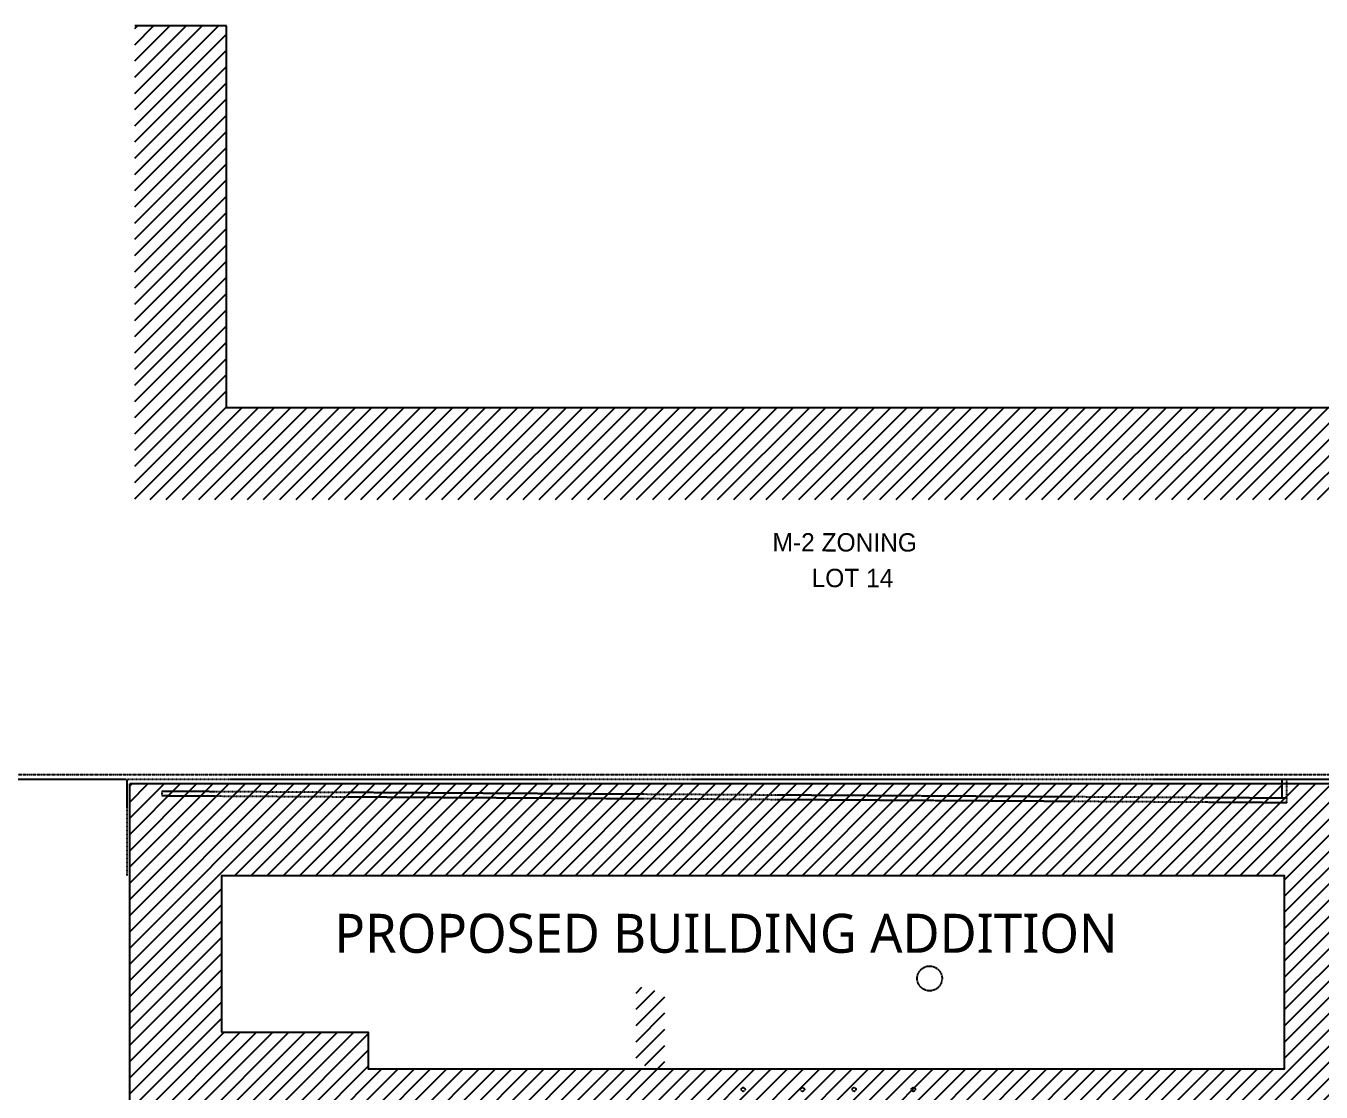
# Model space of a CAD drawing. Extents: x -13328 to 38686, y -130 to 7853.
# Drawn here: x 24904 to 26599, y 5921 to 7316 of the extents above; entities that cross this region are included whole.
import ezdxf
from ezdxf.enums import TextEntityAlignment as Align

# ---------------------------------------------------------------- set-up
doc = ezdxf.new("R2010")
doc.units = 0
doc.header["$LTSCALE"] = 1.5
doc.header["$MEASUREMENT"] = 0
doc.linetypes.add('CENTER2', pattern=[1.125, 0.75, -0.125, 0.125, -0.125])
doc.linetypes.add('PHANTOM2', pattern=[1.25, 0.625, -0.125, 0.125, -0.125, 0.125, -0.125])
doc.layers.get('DEFPOINTS').update_dxf_attribs({"color": 11})
for name, color, linetype in [('A-BLDG-OUTLINE', 6, 'Continuous'), ('C-fence-chain-link-exs', 30, 'FENCE_'), ('C-PROP-LINE', 7, 'PHANTOM2'), ('Demo', 8, 'CENTER2'), ('Hatch-walls', 8, 'Continuous'), ('Text2', 2, 'Continuous'), ('TEXT9', 9, 'Continuous')]:
    doc.layers.add(name, color=color, linetype=linetype)
doc.styles.add('LUCIDA', font='l_10646.ttf')
doc.styles.add('STANDARD_', font='txt')
doc.linetypes.add('FENCE_', pattern='A,1.5,-0.1,["X",STANDARD_,S=0.1,R=0,X=-0.05,Y=-0.05],-0.08', length=1.68)

msp = doc.modelspace()

# ---------------------------------------------------------------- hatches: boundary and pattern name
at = {"layer": 'Hatch-walls'}
h = msp.add_hatch(dxfattribs=at)
h.set_pattern_fill('ANSI31', color=256, scale=120)
h.set_pattern_definition([(45, (27857.425, 3843.948), (-10.6066, 10.6066), [])])
h.paths.add_polyline_path([(25166.7441, 7315.7678), (25046.7441, 7315.7678), (25046.7441, 6695.9878), (27878.7441, 6695.9878), (27878.7441, 7059.8854), (27758.7441, 7059.8854), (27758.7441, 6815.9878), (25166.7441, 6815.9878)])
at = {"layer": 'Hatch-walls', "transparency": 33554684}
h = msp.add_hatch(dxfattribs=at)
h.set_pattern_fill('ANSI31', color=256, scale=120)
h.set_pattern_definition([(45, (25232.4, 4477.275), (-10.6066, 10.6066), [])])
h.paths.add_polyline_path([(25040.1851, 6323.9878), (25040.1851, 5879.4188), (25232.1851, 5879.4188), (25232.1851, 5831.4188), (26671.0844, 5831.4188), (26671.0641, 6323.9939)])
h.paths.add_polyline_path([(26550.5906, 6203.9878), (26550.5906, 5951.4188), (25352.1851, 5951.4188), (25352.1851, 5999.4188), (25160.1851, 5999.4188), (25160.1851, 6203.9878)], flags=16)
h.paths.add_polyline_path([(25740.0902, 5948.9147), (25740.0902, 6050.1647), (25702.4378, 6060.2536), (25702.4378, 5959.0036)], flags=16)

# ---------------------------------------------------------------- linework, layer by layer
at = {"layer": 'A-BLDG-OUTLINE'}
for p in [(26671.0641, 6323.9878), (25040.1851, 5879.4188)]:
    msp.add_line(p, (25040.1851, 6323.9878), dxfattribs=at)
at = {"layer": 'C-fence-chain-link-exs', "ltscale": 0.5}
msp.add_line((25035.3807, 6329.9878), (24481.27, 6329.9878), dxfattribs=at)
at = {"layer": 'C-PROP-LINE'}
msp.add_line((26791.0641, 6335.9878), (22951.0641, 6335.9878), dxfattribs=at)
at = {"layer": 'DEFPOINTS'}
msp.add_line((25166.7441, 7315.7678), (25046.7441, 7315.7678), dxfattribs=at)
msp.add_lwpolyline([(27758.7441, 7059.8854), (27758.7441, 6815.9878), (25166.7441, 6815.9878), (25166.7441, 7315.7678)], dxfattribs=at)
msp.add_lwpolyline([(25160.1851, 5999.4188), (25352.1851, 5999.4188), (25352.1851, 5951.4188), (26550.5906, 5951.4188), (26550.5906, 6203.9878), (25160.1851, 6203.9878)], close=True, dxfattribs=at)
at = {"layer": 'Demo', "ltscale": 0.25}
for p, q in [((26667.6401, 6329.9878), (25036.9354, 6329.9878)), ((25036.9354, 6203.9878), (25036.9354, 6329.9878)), ((26547.7295, 6305.3962), (26547.7295, 6329.9878)), ((26553.7295, 6299.3596), (26553.7295, 6329.9878)), ((25082.1468, 6314.32), (25082.1103, 6308.3201)), ((26553.7297, 6299.3596), (25082.1103, 6308.3201)), ((26553.7295, 6305.3597), (25082.1468, 6314.32))]:
    msp.add_line(p, q, dxfattribs=at)
at = {"layer": 'Demo'}
msp.add_circle((26086.5333, 6069.5496), 16.2346, dxfattribs=at)
at = {"layer": 'Demo', "ltscale": 0.25}
for centre in [(25842.5862, 5924.3236), (25920.1532, 5924.3236), (25987.6722, 5924.3236), (26065.2392, 5924.3236)]:
    msp.add_circle(centre, 2.5, dxfattribs=at)

# ---------------------------------------------------------------- texts
at = {"layer": 'Text2'}
for s, p in [('M-2 ZONING', (25975.4257, 6628.122)), ('LOT 14', (25985.5987, 6581.4943))]:
    msp.add_text(s, height=24, rotation=359.9468631, dxfattribs=at).set_placement(p, align=Align.CENTER)
at = {"layer": 'TEXT9', "insert": (25281.4307, 6154.1534), "char_height": 51, "attachment_point": 1, "style": 'LUCIDA'}
msp.add_mtext_dynamic_manual_height_columns('\\pxqc;PROPOSED BUILDING ADDITION', width=1077.394983, gutter_width=954621740353.8378, heights=[335.5603], dxfattribs=at)

doc.saveas('drawing.dxf')
